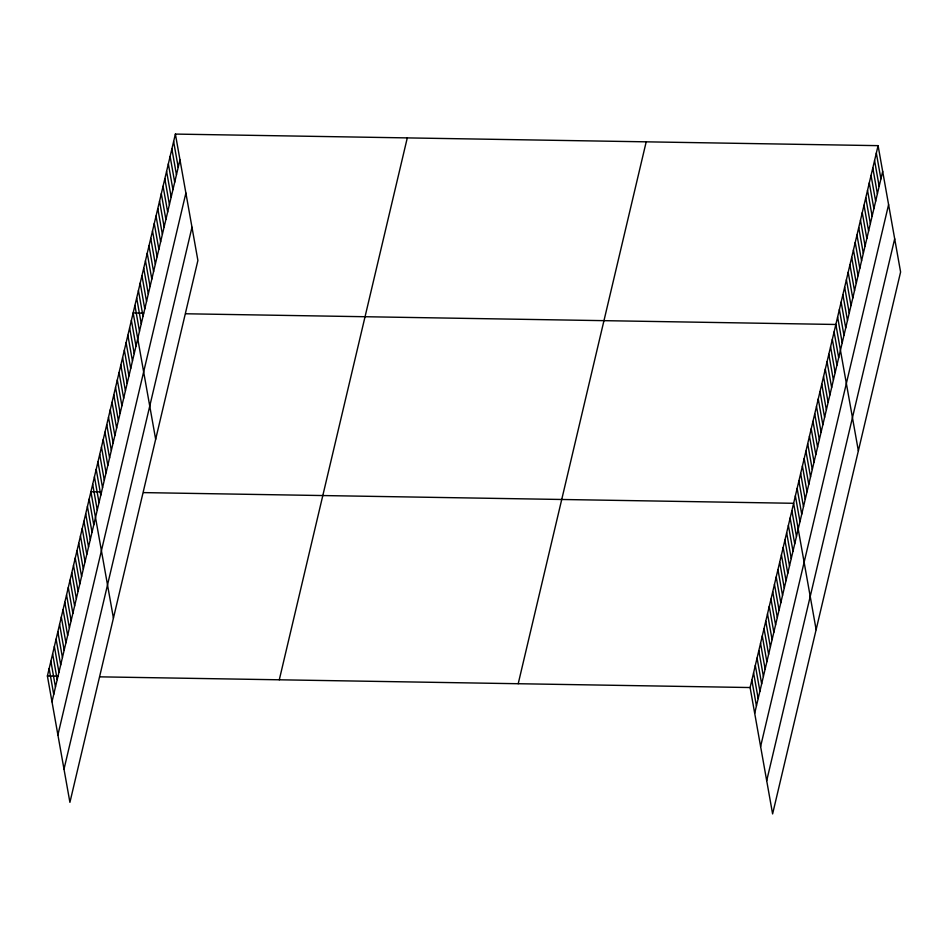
<?xml version="1.0" encoding="UTF-8"?>
<svg xmlns="http://www.w3.org/2000/svg" width="948" height="948" viewBox="0 0 948 948"><rect width="100%" height="100%" fill="white"/><g stroke="black" fill="none" stroke-linecap="round" stroke-linejoin="round"><path stroke-width="1.42" d="M175.392 134.083L197.895 260.463L69.915 802.352L47.4 675.983L175.392 134.083L878.085 145.648L900.6 272.017L772.608 813.917L750.105 687.537L878.085 145.648M51.986 701.757L179.978 159.857M57.899 734.949L185.891 193.06M64.002 769.16L191.982 227.259M279.293 679.799L407.284 137.898M518.212 683.721L646.204 141.833M754.691 713.311L882.683 171.422M760.604 746.514L888.596 204.626M766.695 780.714L894.687 238.825M143.693 313.089L133.147 312.911L155.662 439.279M185.855 313.776L835.852 324.477L858.367 450.845M101.46 491.905L90.913 491.739L113.428 618.108M143.622 492.605L793.618 503.293L816.133 629.673M47.4 675.983L57.935 676.149M100.097 676.848L750.105 687.537M876.331 153.102L880.917 178.876M874.566 160.556L879.163 186.329M872.812 167.997L877.398 193.771M871.046 175.451L875.644 201.225M869.292 182.905L873.878 208.679M867.527 190.358L872.124 216.132M865.773 197.812L870.359 223.586M864.007 205.254L868.605 231.028M862.253 212.708L866.839 238.481M860.488 220.161L865.086 245.935M858.734 227.615L863.32 253.389M856.968 235.057L861.566 260.83M855.215 242.51L859.8 268.284M853.449 249.964L858.047 275.738M851.695 257.418L856.281 283.191M849.929 264.871L854.527 290.645M848.176 272.313L852.762 298.087M846.41 279.767L851.008 305.54M844.656 287.22L849.242 312.994M842.89 294.674L847.488 320.448M841.137 302.116L845.723 327.889M839.371 309.569L843.969 335.343M837.617 317.023L842.203 342.797M834.098 331.93L838.684 357.704M832.332 339.372L836.93 365.146M830.578 346.826L835.164 372.6M828.813 354.279L833.41 380.053M827.059 361.733L831.645 387.507M825.293 369.175L829.891 394.949M823.539 376.629L828.125 402.402M821.774 384.082L826.372 409.856M820.02 391.536L824.606 417.31M818.254 398.99L822.852 424.763M816.501 406.431L821.087 432.205M814.735 413.885L819.321 439.659M812.981 421.339L817.567 447.112M811.215 428.792L815.801 454.566M809.462 436.234L814.048 462.008M807.696 443.688L812.282 469.461M805.942 451.141L810.528 476.915M804.177 458.595L808.763 484.369M802.411 466.049L807.009 491.822M800.657 473.49L805.243 499.264M798.891 480.944L803.489 506.718M797.138 488.398L801.724 514.172M795.372 495.851L799.97 521.625M791.876 510.664L796.462 536.438M790.134 518.035L794.732 543.808M788.392 525.405L792.99 551.179M786.65 532.776L791.248 558.55M784.908 540.147L789.506 565.92M783.178 547.517L787.764 573.291M781.436 554.888L786.022 580.662M779.694 562.259L784.28 588.033M777.952 569.63L782.538 595.403M776.211 577L780.797 602.774M774.469 584.371L779.066 610.145M772.727 591.73L777.324 617.515M770.985 599.1L775.582 624.874M769.243 606.471L773.841 632.245M767.513 613.842L772.099 639.616M765.771 621.213L770.357 646.986M764.029 628.583L768.615 654.357M762.287 635.954L766.873 661.728M760.545 643.325L765.131 669.098M758.803 650.695L763.401 676.469M757.061 658.066L761.659 683.84M755.319 665.437L759.917 691.211M753.577 672.807L758.175 698.581M751.847 680.178L756.433 705.952M173.626 141.536L178.224 167.31M171.872 148.99L176.458 174.764M170.107 156.444L174.705 182.217M168.353 163.886L172.939 189.671M166.587 171.339L171.185 197.113M164.833 178.793L169.419 204.567M163.068 186.246L167.666 212.02M161.314 193.7L165.9 219.474M159.548 201.142L164.146 226.916M157.795 208.596L162.381 234.369M156.029 216.049L160.627 241.823M154.275 223.503L158.861 249.277M152.51 230.945L157.107 256.73M150.756 238.398L155.342 264.172M148.99 245.852L153.588 271.626M147.236 253.306L151.822 279.079M145.471 260.759L150.057 286.533M143.717 268.201L148.303 293.975M141.951 275.655L146.537 301.428M140.197 283.108L144.783 308.882M138.432 290.562L143.018 316.336M136.678 298.004L141.264 323.789M134.912 305.457L139.498 331.231M131.393 320.365L135.979 346.139M129.627 327.818L134.225 353.592M127.873 335.26L132.459 361.034M126.108 342.714L130.706 368.488M124.354 350.168L128.94 375.941M122.588 357.621L127.186 383.395M120.834 365.075L125.42 390.849M119.069 372.517L123.667 398.29M117.315 379.97L121.901 405.744M115.549 387.424L120.147 413.198M113.796 394.878L118.382 420.651M112.03 402.319L116.628 428.093M110.276 409.773L114.862 435.547M108.51 417.227L113.108 443M106.757 424.68L111.343 450.454M104.991 432.134L109.589 457.908M103.237 439.576L107.823 465.35M101.472 447.029L106.069 472.803M99.718 454.483L104.304 480.257M97.952 461.937L102.55 487.71M96.198 469.379L100.784 495.152M94.433 476.832L99.03 502.606M92.679 484.286L97.265 510.06M89.171 499.11L93.769 524.884M87.429 506.481L92.027 532.255M85.699 513.852L90.285 539.625M83.957 521.21L88.543 546.984M82.215 528.581L86.801 554.355M80.473 535.952L85.059 561.726M78.731 543.322L83.317 569.096M76.989 550.693L81.587 576.467M75.248 558.064L79.845 583.838M73.506 565.435L78.103 591.208M71.764 572.805L76.361 598.579M70.034 580.176L74.619 605.95M68.292 587.547L72.877 613.32M66.55 594.917L71.136 620.691M64.808 602.288L69.394 628.062M63.066 609.647L67.652 635.433M61.324 617.018L65.922 642.791M59.582 624.388L64.18 650.162M57.84 631.759L62.438 657.533M56.098 639.13L60.696 664.904M54.368 646.5L58.954 672.274M52.626 653.871L57.212 679.645M50.884 661.242L55.47 687.016M49.142 668.613L53.728 694.386"/></g></svg>
